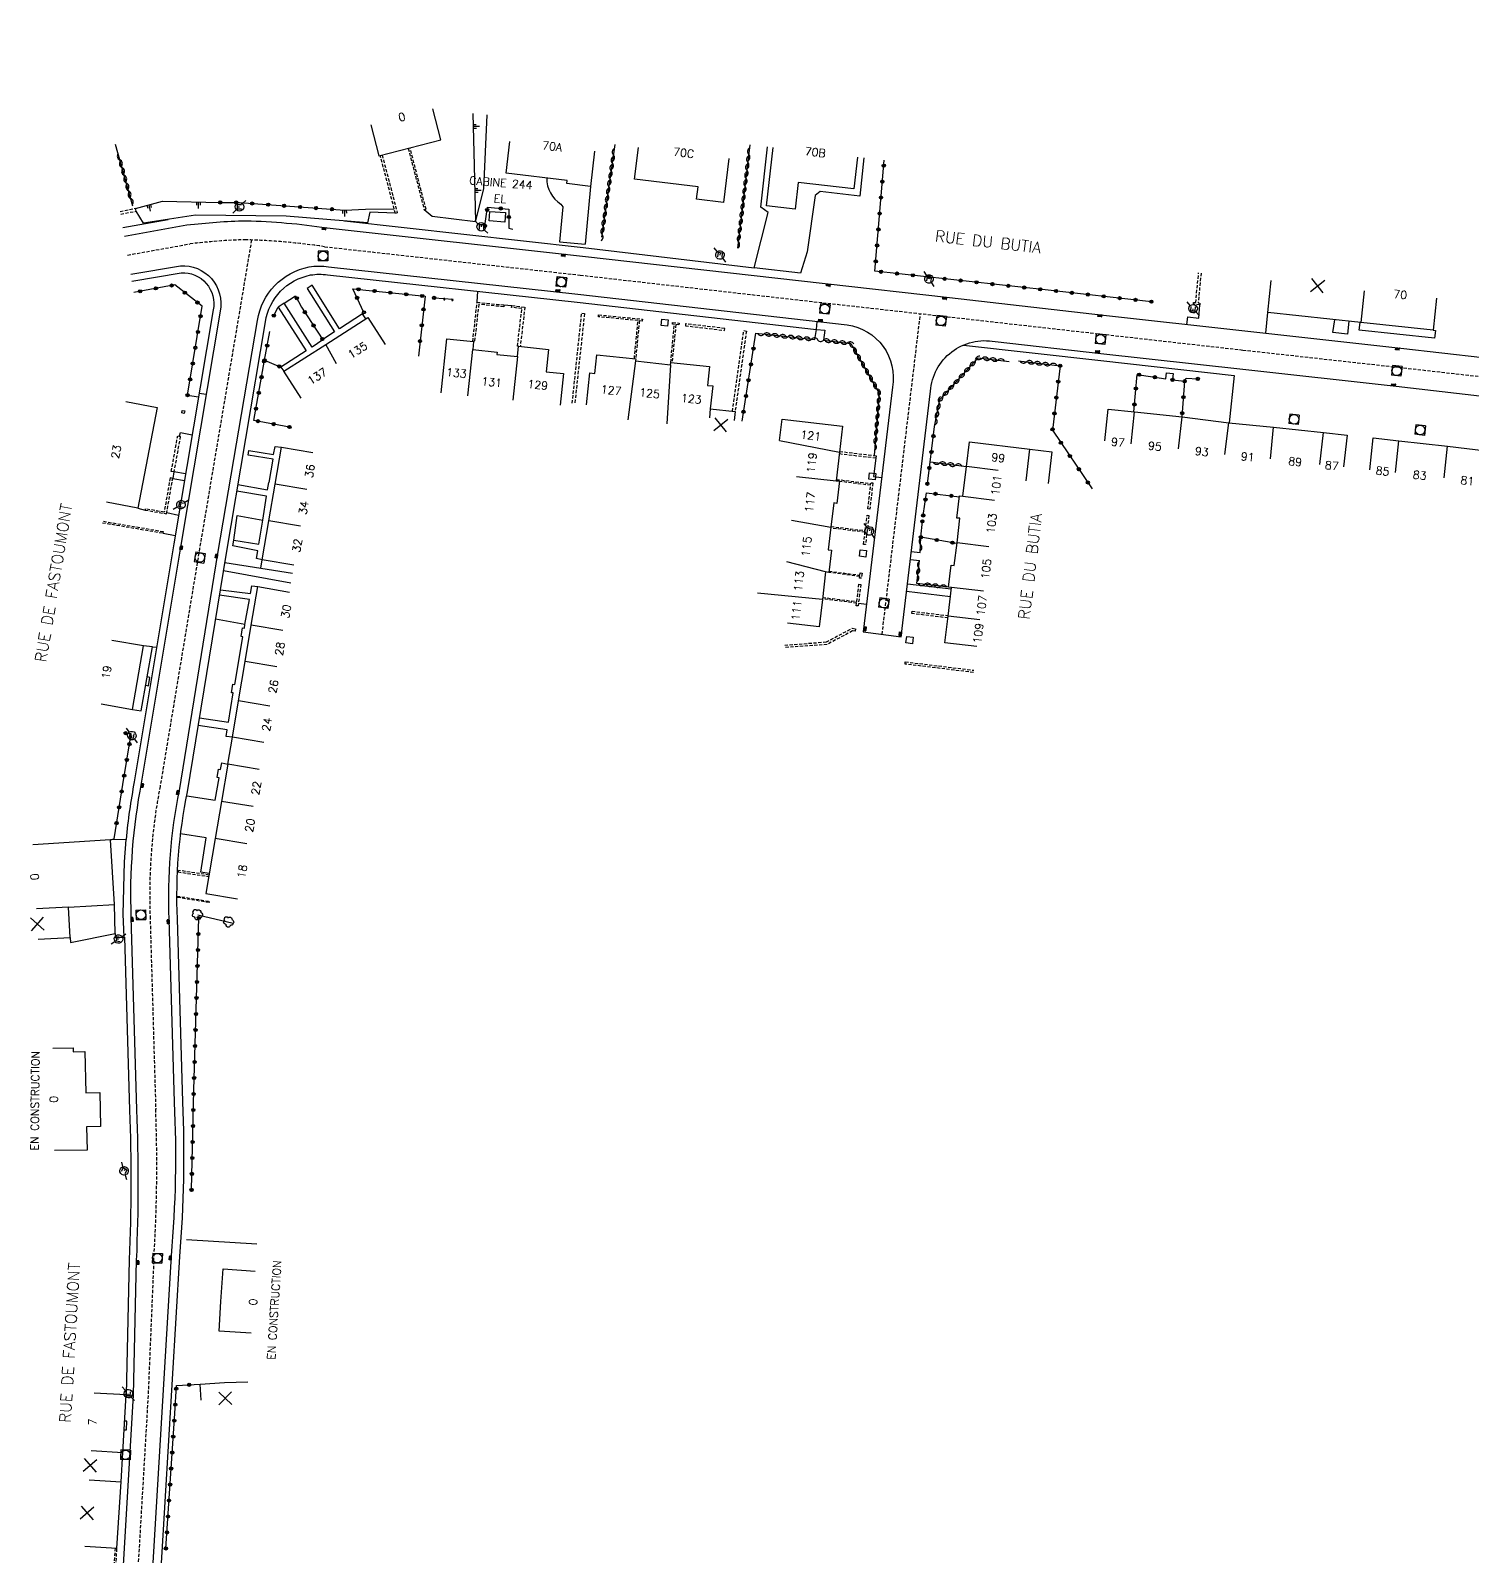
# Model space of a CAD drawing. Extents: x 146000 to 147001, y 128004 to 129000.
# Drawn here: x 146335.7 to 146561, y 128374.8 to 128613.2 of the extents above; entities that cross this region are included whole.
import ezdxf
from ezdxf.enums import TextEntityAlignment as Align

# ---------------------------------------------------------------- set-up
doc = ezdxf.new("R2010")
doc.units = 0
doc.header["$MEASUREMENT"] = 0
doc.linetypes.add('DASHED', pattern=[0.75, 0.5, -0.25])
doc.layers.get('0').update_dxf_attribs({"linetype": 'CONTINUOUS'})
for name, color, linetype in [('W0001', 6, 'DASHED'), ('W0008', 7, 'CONTINUOUS'), ('W0100', 7, 'CONTINUOUS'), ('W0112', 1, 'DASHED'), ('W0211', 2, 'CONTINUOUS'), ('W0300', 7, 'CONTINUOUS'), ('W0302', 3, 'CONTINUOUS'), ('W0310', 3, 'CONTINUOUS'), ('W0322', 7, 'CONTINUOUS'), ('W0330', 7, 'CONTINUOUS'), ('W0334', 7, 'CONTINUOUS'), ('W0400', 7, 'CONTINUOUS'), ('W0420', 7, 'CONTINUOUS'), ('W0471', 7, 'CONTINUOUS'), ('W0984', 7, 'CONTINUOUS'), ('W0989', 7, 'CONTINUOUS'), ('W0991', 7, 'CONTINUOUS'), ('W1102', 7, 'CONTINUOUS')]:
    doc.layers.add(name, color=color, linetype=linetype)
doc.styles.get("Standard").update_dxf_attribs({"font": 'romans.shx', "width": 0.85})

# ---------------------------------------------------------------- blocks, each defined once
blk = doc.blocks.new('t991o')
at = {"color": 0, "linetype": 'Continuous'}
for p, q in [((-1, 1), (1, -1)), ((-1, -1), (1, 1))]:
    blk.add_line(p, q, dxfattribs=at)
blk = doc.blocks.new('T300')
for p, q in [((-0.8, 0.51), (-0.86, 0.34)), ((-0.86, 0.34), (-0.86, 0.17)), ((-0.86, 0.17), (-0.74, 0.06)), ((-0.69, 0.63), (-0.8, 0.51)), ((-0.8, -0.06), (-0.74, 0.06)), ((-0.74, 0.06), (-0.69, 0.11)), ((-0.57, 0.69), (-0.69, 0.63)), ((-0.46, 0.69), (-0.57, 0.69)), ((-0.29, 0.63), (-0.46, 0.69)), ((-0.29, 0.63), (-0.17, 0.74)), ((-0.23, 0.57), (-0.29, 0.63)), ((-0.17, 0.74), (-0.06, 0.8)), ((-0.06, 0.8), (0.06, 0.8)), ((0.06, 0.8), (0.23, 0.74)), ((0.23, 0.74), (0.34, 0.63)), ((0.34, 0.63), (0.4, 0.51)), ((0.46, 0.46), (0.34, 0.46)), ((0.4, 0.51), (0.4, 0.46)), ((0.57, 0.4), (0.46, 0.46)), ((0.57, 0.4), (0.69, 0.29)), ((0.69, 0.29), (0.74, 0.17)), ((0.74, 0.06), (0.69, -0.17)), ((0.74, 0.17), (0.74, 0.06)), ((-0.8, -0.17), (-0.8, -0.06)), ((-0.8, -0.23), (-0.8, -0.17)), ((-0.74, -0.34), (-0.8, -0.23)), ((-0.69, -0.4), (-0.74, -0.34)), ((-0.51, -0.46), (-0.69, -0.4)), ((-0.4, -0.46), (-0.51, -0.46)), ((-0.4, -0.46), (-0.34, -0.46)), ((-0.34, -0.46), (-0.34, -0.4)), ((-0.34, -0.51), (-0.34, -0.46)), ((-0.29, -0.63), (-0.34, -0.51)), ((-0.17, -0.74), (-0.29, -0.63)), ((-0.06, -0.8), (-0.17, -0.74)), ((0.06, -0.8), (-0.06, -0.8)), ((0.17, -0.74), (0.06, -0.8)), ((0.23, -0.69), (0.17, -0.74)), ((0.29, -0.46), (0.23, -0.46)), ((0.29, -0.63), (0.23, -0.69)), ((0.46, -0.4), (0.29, -0.46)), ((0.34, -0.51), (0.29, -0.63)), ((0.34, -0.51), (0.34, -0.46)), ((0.57, -0.34), (0.46, -0.4)), ((0.63, -0.29), (0.57, -0.34)), ((0.69, -0.17), (0.63, -0.29))]:
    blk.add_line(p, q)
blk = doc.blocks.new('t322o')
at = {"color": 0, "linetype": 'Continuous'}
for radius in [0.25, 0.15]:
    blk.add_circle((0, 0), radius, dxfattribs=at)
blk = doc.blocks.new('t310o')
at = {"color": 0, "linetype": 'Continuous'}
for centre, start, end in [((-0.5, 0.38), 216.8699, 323.1304), ((0.5, -0.37), 36.8699, 143.1303)]:
    blk.add_arc(centre, 0.625, start, end, dxfattribs=at)
blk = doc.blocks.new('t211o')
at = {"color": 0, "linetype": 'Continuous'}
for p, q in [((-0.29, 0.5), (-0.29, 0)), ((0, 1), (0, 0)), ((0.29, 0.5), (0.29, 0))]:
    blk.add_line(p, q, dxfattribs=at)
blk = doc.blocks.new('T420')
for p, q in [((0.75, 0.75), (-0.75, 0.75)), ((-0.75, 0.75), (-0.75, -0.75)), ((0.75, 0.75), (0.75, -0.75)), ((0.75, -0.75), (-0.75, -0.75))]:
    blk.add_line(p, q)
blk.add_ellipse((0, 0), major_axis=(-0.53, 0.53), ratio=1, start_param=3.926991, end_param=10.210176)
blk = doc.blocks.new('T400')
for p, q in [((-0.15, 0.3), (0.15, 0.3)), ((-0.15, -0.25), (-0.15, 0.3)), ((-0.15, 0.15), (0.15, 0.15)), ((-0.15, 0), (0.15, 0)), ((0.15, 0.3), (0.15, -0.25)), ((-0.15, -0.15), (0.15, -0.15)), ((-0.15, -0.25), (-0.15, -0.3)), ((-0.15, -0.3), (0.15, -0.3)), ((0.15, -0.3), (0.15, -0.25))]:
    blk.add_line(p, q)
blk = doc.blocks.new('T471')
for p, q in [((-0.333334, 0.333334), (-0.333334, -0.333334)), ((-0.333334, 0.333334), (0.333334, 0.333334)), ((-0.333334, 0), (0, 0)), ((0.500001, 0.500001), (1.000002, 1.000002)), ((-0.500001, -0.500001), (-1.000002, -1.000002)), ((-0.333334, -0.333334), (0.333334, -0.333334))]:
    blk.add_line(p, q)
blk.add_ellipse((0, 0), major_axis=(0.471405, 0.471405), ratio=1, start_param=5.4977871438, end_param=11.780972451)
blk = doc.blocks.new('t112o')
at = {"color": 0, "linetype": 'Continuous'}
for p, q in [((-0.5, 0.5), (0.5, 0.5)), ((-0.5, -0.5), (-0.5, 0.5)), ((0.5, 0.5), (0.5, -0.5)), ((0.5, -0.5), (-0.5, -0.5))]:
    blk.add_line(p, q, dxfattribs=at)

msp = doc.modelspace()

# ---------------------------------------------------------------- linework, layer by layer
at = {"layer": 'W0001'}
for points in [[(146421.59, 128574.98), (146459.51, 128570.67), (146478.93, 128568.49), (146503, 128565.77), (146525.12, 128563.28), (146549.48, 128560.58), (146562.23, 128559.14, 0.074183), (146607.41, 128559.91), (146639.28, 128565.46), (146682.95, 128573.03), (146720.97, 128578.9), (146754.46, 128584.71), (146786.41, 128590.24), (146809.73, 128594.26), (146839.17, 128599.28, -0.004565), (146853.49, 128601.59), (146875.94, 128603.42), (146908.09, 128605.81), (146932.36, 128607.52), (146950.37, 128608.79, -0.015029), (146962.27, 128609.32), (147000, 128610.19)], [(146370.22, 128580.47), (146362.11, 128532.3), (146355.94, 128495.11, 0.057407), (146354.37, 128474.82), (146355.25, 128444.68, -0.025929), (146354.94, 128420.96), (146354.06, 128399.95), (146350.79, 128344.31, -0.248728)], [(146350.86, 128578.11), (146360.58, 128579.86, -0.02481), (146369.35, 128580.5, -0.029506), (146381.64, 128579.42), (146421.59, 128574.98)]]:
    msp.add_lwpolyline(points, format="xyb", dxfattribs=at)
at = {"layer": 'W0001', "flags": 128}
msp.add_lwpolyline([(146468.76, 128518.87), (146474.74, 128568.96)], dxfattribs=at)
at = {"layer": 'W0008'}
for points in [[(146421.92, 128577.94), (146459.84, 128573.65), (146479.26, 128571.47), (146503.33, 128568.75), (146525.45, 128566.26), (146549.81, 128563.57), (146562.6, 128562.12, 0.07421), (146606.91, 128562.86), (146638.76, 128568.42), (146682.44, 128575.99), (146718.71, 128582.24), (146720.59, 128581.12), (146754.43, 128586.98), (146786.11, 128592.45), (146838.86, 128601.51), (146840.18, 128603.05), (146841.17, 128603.28), (146854.66, 128604.84), (146875.71, 128606.41), (146907.87, 128608.81), (146932.15, 128610.52), (146950.15, 128611.78, -0.015004), (146962.21, 128612.32), (147000, 128613.19)], [(146350.36, 128581.06), (146360.14, 128582.81, -0.025244), (146369.36, 128583.48, -0.029558), (146382.02, 128582.38), (146421.92, 128577.94)], [(146351.35, 128575.15), (146359.1, 128576.45, -0.494313), (146365.31, 128569.34), (146359.16, 128532.8), (146353, 128495.64, 0.057259), (146351.38, 128474.72), (146352.26, 128444.58, -0.019902), (146352.22, 128421.12), (146351.71, 128400.04), (146348.85, 128351.34, -0.238777), (146346.85, 128348.42, -0.132636), (146345.58, 128348.27)], [(146387.15, 128344.98), (146357.53, 128347.81, -0.382709), (146353.64, 128352.74), (146354.87, 128373.83), (146357.72, 128421.78, 0.032887), (146358.2, 128445.79), (146357.37, 128474.38, -0.061548), (146358.95, 128494.48), (146364.98, 128531.47), (146371.14, 128567.89, -0.316395), (146379.22, 128576.26, -0.081991), (146382.26, 128576.29), (146421.23, 128572.03)], [(146421.23, 128572.03), (146463.31, 128567.21, -0.424276), (146470.37, 128557.47), (146465.79, 128519.28), (146471.73, 128518.46), (146476.3, 128556.86, -0.447956), (146486.42, 128564.59), (146502.92, 128562.76), (146525.11, 128560.3), (146549.1, 128557.62), (146562.09, 128556.12, 0.071488)]]:
    msp.add_lwpolyline(points, format="xyb", dxfattribs=at)
at = {"layer": 'W0100'}
for points in [[(146388.86, 128598.43), (146390.12, 128593.59), (146399.81, 128596.11), (146398.55, 128600.95)], [(146423.83, 128594.32), (146423.19, 128588.84), (146419.5, 128589.27), (146419.56, 128589.78), (146410, 128590.9), (146410.58, 128595.87)], [(146444.8, 128593.22), (146443.96, 128586.31), (146439.77, 128586.82), (146440.01, 128588.76), (146430.09, 128589.97), (146430.69, 128594.93)], [(146464.91, 128593.43), (146464.35, 128588.46), (146455.62, 128589.45), (146455.15, 128585.3), (146450.68, 128585.8), (146451.71, 128594.92)], [(146555.37, 128571.36), (146554.85, 128566.39), (146543.56, 128567.57), (146529, 128569.14), (146529.54, 128574.12)], [(146377.98, 128555.75), (146375.28, 128559.96), (146381.83, 128564.15), (146388.42, 128568.37), (146391.12, 128564.16)], [(146399.86, 128556.57), (146400.75, 128565.05), (146404.92, 128564.61), (146404.78, 128563.35), (146408.61, 128562.95), (146408.58, 128562.6), (146411.76, 128562.27), (146411.92, 128563.87), (146416.63, 128563.37), (146416.27, 128559.89), (146418.96, 128559.61), (146418.44, 128554.64)], [(146422.54, 128554.73), (146423.06, 128559.71), (146423.86, 128559.62), (146424.17, 128562.55), (146430.25, 128561.91), (146430.22, 128561.6), (146435.68, 128560.99), (146435.73, 128561.33), (146441.8, 128560.69), (146441.49, 128557.76), (146442.28, 128557.68), (146441.91, 128554.08), (146445.79, 128553.67), (146445.64, 128552.29)], [(146350.59, 128555.24), (146355.5, 128554.3), (146352.46, 128538.57), (146347.55, 128539.52)], [(146503.55, 128549.07), (146504.07, 128554.05), (146508.19, 128553.61), (146515.62, 128552.83), (146522.95, 128551.9), (146529.91, 128551.23), (146537.7, 128550.4), (146541.42, 128549.98), (146540.87, 128545.02)], [(146452.72, 128549.16), (146453.12, 128552.49), (146462.59, 128551.36), (146462.11, 128547.34), (146461.59, 128542.86), (146462.11, 128542.82), (146461.69, 128539.3), (146461.19, 128539.39), (146460.75, 128535.61), (146460.35, 128532.07), (146460.84, 128532.03), (146460.42, 128528.55), (146459.93, 128528.61), (146459.42, 128524.33), (146458.92, 128520.05), (146453.95, 128520.63)], [(146483.53, 128516.96), (146478.57, 128517.56), (146479.07, 128521.72), (146479.61, 128526.2), (146479.12, 128526.23), (146479.53, 128529.69), (146480.04, 128529.61), (146480.46, 128533.15), (146480.92, 128537.02), (146480.43, 128537.04), (146480.86, 128540.51), (146481.36, 128540.46), (146481.94, 128545.09), (146482.39, 128548.96), (146491.86, 128547.79), (146495.29, 128547.4), (146494.72, 128542.43)], [(146544.96, 128544.59), (146545.51, 128549.56), (146549.52, 128549.11), (146557.11, 128548.27), (146564.45, 128547.39), (146571.37, 128546.77), (146578.91, 128545.98), (146582.92, 128545.56), (146582.41, 128540.59)], [(146376.84, 128529.68), (146371.91, 128530.51), (146372.95, 128536.62), (146373.91, 128542.3), (146374.89, 128548.11), (146379.82, 128547.28)], [(146372.16, 128501.96), (146367.23, 128502.78), (146368.17, 128508.46), (146369.25, 128514.63), (146370.17, 128520.28), (146371.23, 128526.33), (146376.16, 128525.47)], [(146346.72, 128507.99), (146351.65, 128507.15), (146353.34, 128517.06), (146348.41, 128517.9)], [(146371.44, 128497.78), (146366.51, 128498.61), (146365.53, 128492.78), (146364.55, 128486.96), (146363.11, 128478.38), (146368.03, 128477.53)], [(146336.91, 128471.27), (146341.9, 128471.51), (146341.62, 128476.26), (146348.79, 128476.68), (146348.17, 128486.76), (146336.05, 128486.01)], [(146339.19, 128454.24), (146342.36, 128454.29), (146342.37, 128453.65), (146344.2, 128453.69), (146344.31, 128447.26), (146346.52, 128447.29), (146346.62, 128441.99), (146344.46, 128441.95), (146344.52, 128438.31), (146339.46, 128438.22)], [(146370.15, 128409.72), (146365.16, 128410.04), (146365.45, 128414.64), (146365.78, 128419.73), (146370.77, 128419.41)], [(146362.37, 128399.24), (146362.18, 128401.73), (146365.99, 128402.02), (146369.67, 128402.09)], [(146344.2, 128376.45), (146349.2, 128376.14), (146349.83, 128386.46), (146350.14, 128391.04), (146350.61, 128400.06), (146345.61, 128400.32)]]:
    msp.add_lwpolyline(points, dxfattribs=at)
msp.add_lwpolyline([(146409.81, 128583.26), (146407.38, 128583.46), (146407.47, 128584.94), (146409.9, 128584.74)], close=True, dxfattribs=at)
at = {"layer": 'W0112'}
for points in [[(146394.71, 128594.78), (146397.2, 128585.19), (146397.49, 128585.26), (146395, 128594.86)], [(146390.64, 128593.73), (146393, 128584.69), (146392.71, 128584.61), (146390.35, 128593.65)], [(146349.7, 128584.91), (146352.13, 128585.42)], [(146349.79, 128584.48), (146352.22, 128584.99), (146352.1, 128585.41)], [(146518.59, 128575.3), (146518.14, 128570.65), (146518.42, 128570.62), (146518.39, 128570.32), (146517.39, 128570.42), (146517.42, 128570.72), (146517.76, 128570.68), (146518.21, 128575.34)], [(146404.79, 128564.62), (146405.47, 128570.73), (146409.67, 128570.32), (146409.64, 128570.03), (146405.72, 128570.42), (146405.07, 128564.59), (146404.92, 128564.61)], [(146411.92, 128563.87), (146411.78, 128563.89), (146412.46, 128569.76), (146410.86, 128569.94), (146410.9, 128570.22), (146412.93, 128569.99), (146412.22, 128563.83)], [(146420.34, 128554.97), (146421.82, 128569.02), (146422.23, 128568.97), (146420.75, 128554.92)], [(146430.04, 128561.94), (146430.62, 128567.87), (146424.42, 128568.48), (146424.45, 128568.77), (146431.31, 128568.1), (146431.28, 128567.8), (146430.82, 128567.85), (146430.25, 128561.91)], [(146435.73, 128561.33), (146436.29, 128567.27), (146435.99, 128567.3), (146436.02, 128567.6), (146437.03, 128567.5), (146437, 128567.2), (146436.52, 128567.25), (146435.93, 128561.31)], [(146445.38, 128553.71), (146447.15, 128566.31), (146447.55, 128566.25), (146445.79, 128553.67)], [(146462.12, 128547.44), (146467.82, 128546.76), (146467.78, 128546.38), (146462.08, 128547.04)], [(146461.62, 128543.07), (146467, 128542.42), (146467.02, 128542.54), (146467.31, 128542.51), (146466.82, 128538.42), (146466.52, 128538.46), (146466.97, 128542.15), (146462.1, 128542.75)], [(146460.76, 128535.72), (146466.11, 128535.07), (146466.4, 128537.46), (146466.7, 128537.42), (146466.15, 128532.89), (146465.85, 128532.92), (146466.08, 128534.82), (146460.73, 128535.47)], [(146346.93, 128536.31), (146356.43, 128534.69), (146356.46, 128534.87), (146346.97, 128536.49)], [(146460.45, 128528.75), (146465.28, 128528.11), (146465.33, 128528.45), (146465.62, 128528.41), (146465.52, 128527.62), (146465.22, 128527.66), (146465.25, 128527.9), (146460.42, 128528.55)], [(146459.46, 128524.64), (146464.8, 128523.99), (146465.13, 128526.71), (146465.42, 128526.67), (146465.01, 128523.3), (146464.72, 128523.34), (146464.77, 128523.75), (146459.43, 128524.4)], [(146479.04, 128521.43), (146473.38, 128522.12), (146473.43, 128522.48), (146479.08, 128521.79)], [(146453.54, 128517.18), (146460.04, 128517.68), (146464.06, 128519.81), (146464.58, 128519.73), (146464.52, 128519.34), (146464.13, 128519.4), (146460.15, 128517.29), (146453.5, 128516.79)], [(146483.03, 128512.91), (146472.34, 128514.22), (146472.38, 128514.57), (146483.08, 128513.26)], [(146363.59, 128481.27), (146358.79, 128481.99), (146358.76, 128481.75), (146363.55, 128481.04)], [(146358.57, 128477.99), (146363.63, 128477.16), (146363.6, 128476.96), (146358.57, 128477.78)], [(146348.9, 128376.16), (146348.39, 128368.09), (146348.69, 128368.07), (146349.2, 128376.14)]]:
    msp.add_lwpolyline(points, dxfattribs=at)
for points in [[(146400.45, 128571.31), (146400.27, 128571.32), (146400.25, 128571.14), (146400.43, 128571.12)], [(146401.71, 128571.18), (146401.53, 128571.2), (146401.51, 128571.02), (146401.69, 128571)], [(146444.17, 128566.65), (146438.04, 128567.37), (146438.01, 128567.07), (146444.14, 128566.35)], [(146359.81, 128553.76), (146359.72, 128553.36), (146359.32, 128553.45), (146359.41, 128553.85)], [(146357.69, 128544.32), (146358.69, 128549.86), (146359.09, 128549.78), (146358.09, 128544.25)], [(146356.94, 128537.7), (146357.91, 128543.22), (146357.51, 128543.3), (146356.57, 128537.95), (146353.61, 128538.47), (146353.58, 128538.28)]]:
    msp.add_lwpolyline(points, close=True, dxfattribs=at)
at = {"layer": 'W0211'}
for points in [[(146404.79, 128600.25), (146405.02, 128592.1), (146405.21, 128583.3)], [(146405.21, 128583.3), (146406.5, 128588.46), (146407.04, 128600)], [(146352.1, 128585.41), (146356.32, 128586.51), (146365.33, 128586.33)], [(146392.69, 128584.66), (146388.72, 128584.83), (146388.37, 128583.14), (146375.66, 128584.19), (146361.48, 128584.33), (146353.34, 128583.07), (146352.22, 128584.99)], [(146384.78, 128585.12), (146388.04, 128585.26), (146392.52, 128585.35)], [(146405.21, 128583.3), (146398.43, 128584.16), (146397.2, 128585.19)]]:
    msp.add_lwpolyline(points, dxfattribs=at)
at = {"layer": 'W0302'}
msp.add_lwpolyline([(146361.82, 128475.05), (146367.38, 128473.75)], dxfattribs=at)
at = {"layer": 'W0310'}
for points in [[(146351.68, 128585.76), (146348.97, 128595.39)], [(146426.99, 128595.38), (146424.9, 128580.89)], [(146448.08, 128595.33), (146446.18, 128579.17)], [(146449.04, 128565.89), (146458.22, 128564.92)], [(146459.6, 128564.81), (146463.86, 128564.3), (146468.32, 128556.55), (146467.51, 128546.8)], [(146476.96, 128551.31), (146477.8, 128555.53), (146483.75, 128562.05), (146488.61, 128561.51)], [(146490.07, 128561.58), (146496.58, 128560.82)], [(146476.26, 128545.8), (146481.93, 128545.07)], [(146474.68, 128531.66), (146474.81, 128534.04)], [(146479.12, 128526.23), (146474.16, 128526.83), (146474.61, 128530.4)]]:
    msp.add_lwpolyline(points, dxfattribs=at)
at = {"layer": 'W0322'}
for points in [[(146510.83, 128570.83), (146494.22, 128572.68), (146467.63, 128575.6), (146469.08, 128592.96)], [(146365.33, 128586.33), (146368.34, 128586.31), (146384.78, 128585.12)], [(146406.7, 128582.68), (146407.1, 128585.58), (146410.42, 128585.3), (146410.41, 128582.3), (146411.06, 128582.15)], [(146360.23, 128556.23), (146362.51, 128570.11), (146358.24, 128573.46), (146351.83, 128572.26)], [(146387.79, 128569.16), (146386.03, 128572.85), (146397.33, 128571.67), (146396.29, 128562.33)], [(146375.3, 128570.62), (146377.09, 128571.73), (146378.04, 128569.97), (146381.39, 128564.85)], [(146398.75, 128571.42), (146400.27, 128571.32)], [(146373.71, 128568.65), (146374.4, 128569.97)], [(146376.15, 128551.25), (146370.61, 128552.29), (146372.24, 128561.67), (146373.09, 128566.18)], [(146446.87, 128552.16), (146449.04, 128565.89)], [(146372.24, 128561.67), (146374.82, 128560.62)], [(146496.58, 128560.82), (146495.37, 128550.75), (146501.56, 128541.61)], [(146508.07, 128553.63), (146508.62, 128559.47), (146513.11, 128558.76)], [(146514.13, 128558.61), (146516.03, 128558.4), (146516.26, 128558.89), (146518.08, 128558.77)], [(146516.03, 128558.4), (146515.6, 128552.83)], [(146475.83, 128542.39), (146476.96, 128551.31)], [(146475.18, 128537.44), (146475.68, 128540.98), (146480.84, 128540.34)], [(146480.45, 128533.05), (146474.81, 128534.04), (146475.05, 128536.52)], [(146348.17, 128486.76), (146348.75, 128486.91), (146350.1, 128495.43), (146351.42, 128503.33), (146350.21, 128503.48)], [(146360.86, 128432.08), (146361.2, 128447.64), (146362, 128474.57)], [(146356.84, 128376.08), (146358.23, 128397.17), (146358.49, 128401.54), (146362.18, 128401.73)]]:
    msp.add_lwpolyline(points, dxfattribs=at)
at = {"layer": 'W0330'}
msp.add_line((146371.03, 128423.6), (146360.07, 128424.29), dxfattribs=at)
at = {"layer": 'W0334'}
for p, q in [((146358.1, 128544.28), (146359.92, 128543.97)), ((146348.93, 128472.13), (146348.79, 128476.68))]:
    msp.add_line(p, q, dxfattribs=at)
for points in [[(146465.91, 128593.32), (146465.26, 128587.3), (146459.07, 128588.06), (146458.29, 128587.44), (146457.03, 128578.61), (146455.99, 128575.27), (146448.75, 128576.1), (146450.93, 128584.78), (146449.78, 128585.61), (146450.85, 128595.02)], [(146423.19, 128588.84), (146422.36, 128579.79)], [(146388.06, 128568.14), (146387.57, 128568.92), (146383.96, 128566.59), (146379.7, 128573.42), (146378.91, 128572.88), (146383.17, 128566.11), (146381.35, 128564.91)], [(146381.39, 128564.85), (146379.68, 128563.74), (146375.3, 128570.62), (146374.4, 128569.97), (146378.75, 128563.14), (146374.82, 128560.62), (146375.28, 128559.96)], [(146400.45, 128571.31), (146401.53, 128571.2)], [(146405.47, 128570.73), (146405.61, 128572.45)], [(146409.67, 128570.32), (146410.9, 128570.22)], [(146516.38, 128567.28), (146516.52, 128568.47), (146518.27, 128568.26), (146518.39, 128570.32)], [(146528.7, 128565.9), (146529, 128569.14)], [(146541.67, 128567.77), (146541.47, 128565.76), (146539.17, 128566.02), (146539.5, 128568.01)], [(146458.22, 128564.92), (146458.48, 128566.51), (146459.81, 128566.37), (146459.6, 128564.81)], [(146554.85, 128566.39), (146555.21, 128566.33), (146555.08, 128565.13), (146543.3, 128566.38), (146543.43, 128567.58)], [(146481.46, 128564.06), (146502.93, 128561.66), (146523.74, 128559.32), (146522.97, 128551.9)], [(146513.11, 128558.76), (146513.2, 128559.71), (146514.22, 128559.62), (146514.13, 128558.61)], [(146360.23, 128556.23), (146361.94, 128555.95)], [(146363.12, 128556.31), (146362.03, 128556.48)], [(146358.99, 128549.8), (146359.13, 128550.37), (146360.94, 128550.03)], [(146368.11, 128542.28), (146372.73, 128541.44), (146372.94, 128542.6), (146372.99, 128542.59), (146373.6, 128546.24), (146369.7, 128546.86), (146369.8, 128547.61), (146373.68, 128546.97), (146373.94, 128548.22), (146374.89, 128548.11)], [(146358.09, 128544.25), (146357.91, 128543.22), (146359.74, 128542.92)], [(146366.05, 128530.08), (146371.66, 128529.22), (146371.91, 128530.51), (146370.98, 128530.7), (146371.22, 128531.89), (146367.28, 128532.67), (146367.46, 128533.59), (146371.39, 128532.93), (146372, 128536.68), (146372.57, 128540.47), (146367.93, 128541.21)], [(146352.46, 128538.57), (146353.58, 128538.28)], [(146356.97, 128537.9), (146358.82, 128537.46)], [(146367.46, 128533.59), (146367.96, 128537.43), (146372, 128536.68)], [(146356.44, 128534.69), (146358.29, 128534.32)], [(146473.17, 128530.54), (146474.61, 128530.4)], [(146473.32, 128531.82), (146474.68, 128531.66)], [(146376.39, 128526.87), (146365.84, 128528.8)], [(146371.66, 128529.22), (146376.64, 128528.42)], [(146365.36, 128525.84), (146370.06, 128525.23), (146370.26, 128526.46), (146371.23, 128526.33)], [(146479.43, 128524.75), (146472.57, 128525.56)], [(146479.57, 128525.9), (146472.71, 128526.69)], [(146362.1, 128505.85), (146366.63, 128505.17), (146367.38, 128509.72), (146367.09, 128509.75), (146367.31, 128511.06), (146367.6, 128511.02), (146368.85, 128518.46), (146368.58, 128518.51), (146368.79, 128519.88), (146369.1, 128519.82), (146369.2, 128520.39), (146369.89, 128524.29), (146365.22, 128525)], [(146465.06, 128523.72), (146466.31, 128523.6)], [(146369.2, 128520.39), (146364.61, 128521.24)], [(146351.65, 128507.15), (146352.98, 128506.93), (146354.76, 128516.89), (146353.34, 128517.06)], [(146354.76, 128516.89), (146355.39, 128516.85)], [(146353.69, 128510.92), (146354.13, 128510.84), (146354.36, 128512.14), (146353.92, 128512.22)], [(146360.09, 128493.63), (146364.53, 128492.96), (146365.15, 128496.43), (146364.86, 128496.48), (146365.08, 128497.8), (146365.37, 128497.75), (146365.57, 128498.79), (146366.51, 128498.61), (146367.23, 128502.78), (146366.27, 128502.9), (146366.41, 128503.96), (146361.91, 128504.65)], [(146363.63, 128481.5), (146362.29, 128481.73), (146363.16, 128487.09), (146359.15, 128487.72)], [(146348.93, 128472.13), (146348.97, 128471.44), (146350.32, 128471.55), (146350.18, 128475.14), (146350.36, 128483.33), (146350.65, 128486.84), (146348.17, 128486.76)], [(146341.9, 128471.51), (146341.94, 128470.73), (146348.93, 128472.13)], [(146350.61, 128400.06), (146351.71, 128400.04)], [(146350.32, 128394.6), (146350.68, 128394.58), (146350.75, 128395.95), (146350.39, 128395.97)]]:
    msp.add_lwpolyline(points, dxfattribs=at)
msp.add_lwpolyline([(146416.37, 128590.16, 0.268158), (146418.57, 128586.05), (146418.89, 128585.66), (146418.36, 128580.17)], format="xyb", dxfattribs=at)
at = {"layer": 'W0334', "flags": 128}
for points in [[(146350.12, 128582.4), (146357.19, 128583.66, -0.025434)], [(146351.53, 128574.06), (146359.22, 128575.35, -0.49206), (146364.23, 128569.54), (146358.07, 128532.98), (146351.91, 128495.84, 0.024442), (146350.62, 128486.84)], [(146356.15, 128373.77), (146359, 128421.68, 0.032849), (146359.48, 128445.84), (146358.65, 128474.43, -0.061657), (146360.21, 128494.25), (146366.24, 128531.26), (146372.4, 128567.68, -0.316315), (146379.45, 128575, -0.082516), (146382.09, 128575.02), (146421.09, 128570.75)], [(146350.32, 128471.55), (146350.37, 128471.55), (146351.16, 128444.55, -0.019914), (146351.11, 128421.16), (146350.61, 128400.09), (146350.61, 128400.06, -0.228417)]]:
    msp.add_lwpolyline(points, format="xyb", dxfattribs=at)
for points in [[(146384.77, 128583.44), (146422.07, 128579.3)], [(146418.36, 128580.17), (146422.36, 128579.79)], [(146422.07, 128579.3), (146448.75, 128576.1)], [(146421.09, 128570.75), (146458.48, 128566.51), (146458.62, 128567.75)], [(146467.78, 128546.38), (146467.39, 128543.53), (146468.68, 128543.38)]]:
    msp.add_lwpolyline(points, dxfattribs=at)
at = {"layer": 'W1102'}
for p, q in [((146544.08, 128572.54), (146543.56, 128567.57)), ((146383.52, 128561.14), (146381.83, 128564.15)), ((146404.03, 128556.13), (146404.78, 128563.35)), ((146411.76, 128562.27), (146411.05, 128555.45)), ((146507.67, 128548.64), (146508.19, 128553.61)), ((146515.09, 128547.85), (146515.62, 128552.83)), ((146522.32, 128546.94), (146522.95, 128551.9)), ((146452.72, 128549.16), (146462.11, 128547.34)), ((146529.43, 128546.26), (146529.91, 128551.23)), ((146537.17, 128545.42), (146537.7, 128550.4)), ((146548.97, 128544.14), (146549.52, 128549.11)), ((146491.25, 128542.83), (146491.86, 128547.79)), ((146556.56, 128543.3), (146557.11, 128548.27)), ((146486.89, 128544.47), (146481.94, 128545.09)), ((146378.84, 128541.47), (146373.91, 128542.3)), ((146455.39, 128543.54), (146461.59, 128542.86)), ((146377.88, 128535.78), (146372.95, 128536.62)), ((146454.59, 128536.69), (146460.75, 128535.61)), ((146485.42, 128532.55), (146480.46, 128533.15)), ((146484.59, 128525.61), (146479.61, 128526.2)), ((146484.04, 128521.11), (146479.07, 128521.72)), ((146375.1, 128519.48), (146370.17, 128520.28)), ((146374.17, 128513.77), (146369.25, 128514.63)), ((146373.1, 128507.64), (146368.17, 128508.46)), ((146370.46, 128491.95), (146365.53, 128492.78)), ((146369.48, 128486.14), (146364.55, 128486.96)), ((146341.62, 128476.26), (146336.63, 128475.97)), ((146345.15, 128391.37), (146350.14, 128391.04)), ((146344.84, 128386.77), (146349.83, 128386.46))]:
    msp.add_line(p, q, dxfattribs=at)
at = {"layer": 'W1102', "flags": 128}
for points in [[(146430.22, 128561.6), (146429.01, 128552.35)], [(146435.68, 128560.99), (146435.1, 128551.76)], [(146441.91, 128554.08), (146441.76, 128552.7)], [(146481.36, 128540.46), (146486.32, 128539.84)], [(146459.93, 128528.61), (146453.85, 128530.2)], [(146459.42, 128524.33), (146449.26, 128525.3)]]:
    msp.add_lwpolyline(points, dxfattribs=at)

# ---------------------------------------------------------------- block references
at = {"layer": 'W0112'}
for p, rotation in [((146434.78, 128567.55), 354.399947756956), ((146467.24, 128543.55), 263.358176227977), ((146465.78, 128531.5), 263.253216287194), ((146473.04, 128517.96), 83.51327205185821)]:
    msp.add_blockref('t112o', p, dxfattribs=dict(at, rotation=rotation))
at = {"layer": 'W0211'}
for p, rotation in [((146404.85, 128598.17), 271.614694703403), ((146405.11, 128588.18), 271.261169522267), ((146354.21, 128585.96), 194.6450610048799), ((146361.96, 128586.4), 178.848541795581), ((146384.78, 128585.12), 182.430908337137)]:
    msp.add_blockref('t211o', p, dxfattribs=dict(at, rotation=rotation))
at = {"layer": 'W0300', "rotation": 346.897599108513}
for p in [(146361.82, 128475.05), (146366.69, 128473.91)]:
    msp.add_blockref('T300', p, dxfattribs=at)
at = {"layer": 'W0310'}
for p, rotation in [((146426.76, 128593.75), 261.780922879318), ((146447.91, 128593.84), 263.2632212848901), ((146349.65, 128592.98), 105.685041042006), ((146349.99, 128591.78), 105.685041042006), ((146426.4, 128591.27), 261.780922879318), ((146426.58, 128592.51), 261.780922879318), ((146447.61, 128591.36), 263.2632212848901), ((146447.76, 128592.6), 263.2632212848901), ((146350.33, 128590.57), 105.685041042006), ((146350.66, 128589.37), 105.685041042006), ((146426.04, 128588.8), 261.780922879318), ((146426.22, 128590.03), 261.780922879318), ((146447.32, 128588.88), 263.2632212848901), ((146447.47, 128590.12), 263.2632212848901), ((146351, 128588.17), 105.685041042006), ((146351.34, 128586.96), 105.685041042006), ((146425.68, 128586.32), 261.780922879318), ((146425.86, 128587.56), 261.780922879318), ((146447.03, 128586.39), 263.2632212848901), ((146447.17, 128587.63), 263.2632212848901), ((146425.33, 128583.85), 261.780922879318), ((146425.5, 128585.09), 261.780922879318), ((146446.73, 128583.91), 263.2632212848901), ((146446.88, 128585.15), 263.2632212848901), ((146424.97, 128581.37), 261.780922879318), ((146425.15, 128582.61), 261.780922879318), ((146446.44, 128581.43), 263.2632212848901), ((146446.59, 128582.67), 263.2632212848901), ((146446.3, 128580.19), 263.2632212848901), ((146450.28, 128565.76), 353.981088863153), ((146451.52, 128565.63), 353.981088863153), ((146452.77, 128565.49), 353.981088863153), ((146454.01, 128565.36), 353.981088863153), ((146455.25, 128565.23), 353.981088863153), ((146456.5, 128565.1), 353.981088863153), ((146457.74, 128564.97), 353.981088863153), ((146459.6, 128564.81), 353.241998330636), ((146460.84, 128564.66), 353.241998330636), ((146462.08, 128564.52), 353.241998330636), ((146463.32, 128564.37), 353.241998330636), ((146464.21, 128563.69), 299.898527041584), ((146464.83, 128562.61), 299.898527041584), ((146465.46, 128561.53), 299.898527041584), ((146466.08, 128560.44), 299.898527041584), ((146482.48, 128560.66), 47.5809578533364), ((146483.33, 128561.58), 47.5809578533364), ((146484.37, 128561.98), 353.739210987298), ((146485.61, 128561.84), 353.739210987298), ((146486.85, 128561.71), 353.739210987298), ((146491.31, 128561.43), 353.334073753691), ((146492.55, 128561.29), 353.334073753691), ((146493.8, 128561.14), 353.334073753691), ((146495.04, 128561), 353.334073753691), ((146466.7, 128559.36), 299.898527041584), ((146467.33, 128558.28), 299.898527041584), ((146479.95, 128557.89), 47.5809578533364), ((146480.8, 128558.81), 47.5809578533364), ((146481.64, 128559.74), 47.5809578533364), ((146467.95, 128557.19), 299.898527041584), ((146468.28, 128556.04), 265.252388305078), ((146478.27, 128556.05), 47.5809578533364), ((146479.11, 128556.97), 47.5809578533364), ((146468.07, 128553.55), 265.252388305078), ((146468.17, 128554.8), 265.252388305078), ((146477.45, 128553.76), 78.7636259449219), ((146477.69, 128554.99), 78.7636259449219), ((146467.86, 128551.06), 265.252388305078), ((146467.97, 128552.3), 265.252388305078), ((146477.2, 128552.54), 78.7636259449219), ((146467.66, 128548.57), 265.252388305078), ((146467.76, 128549.81), 265.252388305078), ((146477.74, 128545.61), 352.7068109566439), ((146478.98, 128545.45), 352.7068109566439), ((146480.22, 128545.29), 352.7068109566439), ((146474.75, 128532.91), 86.713323670379), ((146474.47, 128529.31), 82.70092475984632), ((146474.32, 128528.08), 82.70092475984632), ((146475.39, 128526.68), 173.115096240212), ((146476.63, 128526.53), 173.115096240212), ((146477.88, 128526.38), 173.115096240212)]:
    msp.add_blockref('t310o', p, dxfattribs=dict(at, rotation=rotation))
at = {"layer": 'W0322'}
for p, rotation in [((146469.01, 128592.08), 85.2274338197526), ((146468.8, 128589.59), 85.2274338197526), ((146468.59, 128587.1), 85.2274338197526), ((146365.33, 128586.33), 359.655970957354), ((146367.83, 128586.32), 359.655970957354), ((146370.32, 128586.17), 355.853446413594), ((146372.81, 128585.99), 355.853446413594), ((146375.31, 128585.81), 355.853446413594), ((146377.8, 128585.63), 355.853446413594), ((146380.3, 128585.45), 355.853446413594), ((146382.79, 128585.27), 355.853446413594), ((146407.04, 128585.16), 82.10501359361741), ((146409.17, 128585.4), 355.116525704713), ((146468.38, 128584.61), 85.2274338197526), ((146406.7, 128582.68), 82.10501359361741), ((146410.42, 128584.05), 269.825849230319), ((146468.18, 128582.12), 85.2274338197526), ((146467.97, 128579.62), 85.2274338197526), ((146467.76, 128577.13), 85.2274338197526), ((146468.59, 128575.5), 173.717861497646), ((146471.08, 128575.22), 173.717861497646), ((146473.56, 128574.95), 173.717861497646), ((146352.82, 128572.45), 190.548929852477), ((146355.28, 128572.91), 190.548929852477), ((146357.74, 128573.36), 190.548929852477), ((146386.94, 128572.76), 354.0254140728), ((146389.43, 128572.5), 354.0254140728), ((146476.05, 128574.68), 173.717861497646), ((146478.53, 128574.4), 173.717861497646), ((146481.02, 128574.13), 173.717861497646), ((146483.5, 128573.86), 173.717861497646), ((146485.99, 128573.58), 173.717861497646), ((146488.47, 128573.31), 173.717861497646), ((146490.96, 128573.04), 173.717861497646), ((146493.44, 128572.76), 173.717861497646), ((146495.93, 128572.49), 173.669874871258), ((146359.81, 128572.23), 141.862291252998), ((146361.77, 128570.69), 141.862291252998), ((146377.3, 128571.36), 298.341711124117), ((146386.72, 128571.42), 115.439672605936), ((146391.91, 128572.24), 354.0254140728), ((146394.4, 128571.98), 354.0254140728), ((146396.89, 128571.72), 354.0254140728), ((146398.75, 128571.42), 356.078574005251), ((146498.41, 128572.21), 173.669874871258), ((146500.9, 128571.94), 173.669874871258), ((146503.38, 128571.66), 173.669874871258), ((146505.87, 128571.38), 173.669874871258), ((146508.35, 128571.11), 173.669874871258), ((146510.83, 128570.83), 173.669874871258), ((146362.26, 128568.57), 80.6469403352508), ((146373.71, 128568.65), 62.6078792304285), ((146378.55, 128569.2), 303.167699072128), ((146387.79, 128569.16), 115.439672605936), ((146397.1, 128569.63), 263.645265836515), ((146361.85, 128566.1), 80.6469403352508), ((146379.92, 128567.11), 303.167699072128), ((146396.82, 128567.14), 263.645265836515), ((146361.45, 128563.63), 80.6469403352508), ((146372.68, 128563.97), 79.31182591221129), ((146381.29, 128565.01), 303.167699072128), ((146396.55, 128564.66), 263.645265836515), ((146448.66, 128563.5), 81.0321480193577), ((146361.04, 128561.17), 80.6469403352508), ((146372.24, 128561.67), 337.806353376972), ((146372.21, 128561.51), 80.13331657546449), ((146374.56, 128560.72), 337.806353376972), ((146448.27, 128561.03), 81.0321480193577), ((146496.58, 128560.82), 263.164162625052), ((146360.63, 128558.7), 80.6469403352508), ((146371.79, 128559.05), 80.13331657546449), ((146447.88, 128558.56), 81.0321480193577), ((146496.28, 128558.34), 263.164162625052), ((146508.91, 128559.42), 351.024552616462), ((146511.38, 128559.03), 351.024552616462), ((146514.13, 128558.61), 353.6241309474701), ((146516.03, 128558.4), 265.566103317818), ((146518.08, 128558.77), 356.4152514583931), ((146360.23, 128556.23), 80.6469403352508), ((146371.36, 128556.59), 80.13331657546449), ((146447.49, 128556.09), 81.0321480193577), ((146495.98, 128555.85), 263.164162625052), ((146508.41, 128557.27), 84.63331177741551), ((146515.84, 128555.91), 265.566103317818), ((146370.93, 128554.12), 80.13331657546449), ((146447.1, 128553.63), 81.0321480193577), ((146508.18, 128554.78), 84.63331177741551), ((146515.65, 128553.42), 265.566103317818), ((146371.24, 128552.17), 169.375475441888), ((146373.69, 128551.71), 169.375475441888), ((146376.15, 128551.25), 169.375475441888), ((146495.68, 128553.37), 263.164162625052), ((146476.77, 128549.83), 82.7583112768347), ((146495.39, 128550.89), 263.164162625052), ((146496.69, 128548.8), 304.112344959125), ((146476.46, 128547.35), 82.7583112768347), ((146498.1, 128546.73), 304.112344959125), ((146476.14, 128544.87), 82.7583112768347), ((146499.5, 128544.66), 304.112344959125), ((146475.83, 128542.39), 82.7583112768347), ((146500.9, 128542.59), 304.112344959125), ((146475.53, 128539.92), 81.9433397842603), ((146477.09, 128540.81), 352.9553032981601), ((146479.57, 128540.5), 352.9553032981601), ((146475.18, 128537.44), 81.9433397842603), ((146474.82, 128534.04), 170.0720824114777), ((146477.28, 128533.61), 170.0720824114777), ((146479.74, 128533.18), 170.0720824114777), ((146350.56, 128503.43), 173.011659768192), ((146351.15, 128501.72), 80.48121416370171), ((146350.74, 128499.25), 80.48121416370171), ((146350.33, 128496.79), 80.48121416370171), ((146349.93, 128494.32), 81.0135212841499), ((146349.53, 128491.85), 81.0135212841499), ((146349.14, 128489.38), 81.0135212841499), ((146362, 128474.56), 88.29632819279219), ((146361.92, 128472.06), 88.29632819279219), ((146361.85, 128469.56), 88.29632819279219), ((146361.77, 128467.06), 88.29632819279219), ((146361.7, 128464.56), 88.29632819279219), ((146361.63, 128462.07), 88.29632819279219), ((146361.55, 128459.57), 88.29632819279219), ((146361.48, 128457.07), 88.29632819279219), ((146361.4, 128454.57), 88.29632819279219), ((146361.33, 128452.07), 88.29632819279219), ((146361.25, 128449.57), 88.29632819279219), ((146361.18, 128447.07), 88.76033903123579), ((146361.13, 128444.57), 88.76033903123579), ((146361.08, 128442.07), 88.76033903123579), ((146361.02, 128439.57), 88.76033903123579), ((146360.97, 128437.07), 88.76033903123579), ((146360.91, 128434.58), 88.76033903123579), ((146360.86, 128432.08), 88.76033903123579), ((146358.46, 128401.03), 86.562233249783), ((146360.48, 128401.64), 3.025748524291961), ((146358.31, 128398.53), 86.562233249783), ((146358.16, 128396.04), 86.22611440245993), ((146357.99, 128393.54), 86.22611440245993), ((146357.83, 128391.05), 86.22611440245993), ((146357.66, 128388.55), 86.22611440245993), ((146357.5, 128386.06), 86.22611440245993), ((146357.33, 128383.57), 86.22611440245993), ((146357.17, 128381.07), 86.22611440245993), ((146357.01, 128378.58), 86.22611440245993), ((146356.84, 128376.08), 86.22611440245993)]:
    msp.add_blockref('t322o', p, dxfattribs=dict(at, rotation=rotation))
msp.add_blockref('t322o', (146475.05, 128536.52), dxfattribs=at)
at = {"layer": 'W0400'}
for p, rotation in [((146381.57, 128582.24), 83.53924872215404), ((146418.97, 128578.08), 83.66139442238504), ((146418.11, 128572.57), 83.74982143398601), ((146460.37, 128573.4), 83.49072609981495), ((146478.54, 128571.34), 83.60117135772103), ((146459.15, 128567.91), 83.49072609981495), ((146502.8, 128568.63), 83.67425819719999), ((146502.44, 128563.02), 83.67425819719999), ((146549.29, 128563.44), 83.62620756895696), ((146548.69, 128557.84), 83.62620756895696), ((146359.24, 128532.37), 170.5880752567746), ((146364.73, 128531.08), 170.745836135228), ((146466.08, 128519.75), 353.1539312678441), ((146471.59, 128518.92), 353.1539312678441), ((146353.15, 128495.24), 171.672148891871), ((146358.71, 128494.14), 170.3461187926259), ((146351.56, 128474.33), 181.6748346579969), ((146357.22, 128473.96), 181.6717644796626), ((146352.45, 128420.73), 178.7782820813707), ((146357.52, 128421.44), 176.5967655238539)]:
    msp.add_blockref('T400', p, dxfattribs=dict(at, rotation=rotation))
at = {"layer": 'W0420'}
for p, rotation in [((146381.4, 128577.96), 0.5940007218913821), ((146418.61, 128573.91), 353.661394422385), ((146418.64, 128573.9), 353.749821433986), ((146459.79, 128569.69), 353.490726099815), ((146477.97, 128567.83), 353.601171357721), ((146502.88, 128564.97), 353.5652997297761), ((146549.17, 128560.02), 353.688229455966), ((146533.12, 128552.45), 353.876060361282), ((146552.82, 128550.78), 353.688229455966), ((146362.14, 128530.87), 80.5880752567746), ((146469.02, 128523.73), 352.14874252422), ((146352.94, 128475.07), 91.6717644796626), ((146355.5, 128421.42), 86.59676552385392), ((146350.53, 128390.7), 359.268140465993)]:
    msp.add_blockref('T420', p, dxfattribs=dict(at, rotation=rotation))
at = {"layer": 'W0471'}
for p, rotation in [((146368.33, 128585.66), 359.655970957354), ((146406.12, 128582.51), 271.2611695222679), ((146443.41, 128578.12), 263.2632212848901), ((146476.08, 128574.37), 258.318316070322), ((146517.35, 128569.73), 86.70462244431738), ((146359.2, 128539.12), 346.351149734664), ((146466.77, 128535.02), 259.730057423256), ((146351.52, 128503.05), 81.01352128415), ((146349.44, 128471.27), 350.634423097446), ((146350.31, 128435.06), 240.292749517628), ((146350.97, 128400.25), 87.01654015137579)]:
    msp.add_blockref('T471', p, dxfattribs=dict(at, rotation=rotation))
at = {"layer": 'W0991'}
for p, rotation in [((146536.81, 128573.33), 83.81241062832909), ((146443.54, 128551.6), 83.972574042847), ((146336.77, 128473.62), 3.346623377062696), ((146366.11, 128399.52), 271.0986710125987), ((146345, 128389.06), 356.2023878966688), ((146344.52, 128381.62), 356.4568538508535)]:
    msp.add_blockref('t991o', p, dxfattribs=dict(at, rotation=rotation))

# ---------------------------------------------------------------- texts
at = {"layer": 'W0984'}
for s, rotation, p in [('CABINE 244', 355.4033, (146409.19, 128589.4)), ('EL', 355.4033, (146409.05, 128586.91)), ('EN CONSTRUCTION', 89.4338, (146336.39, 128446.01)), ('EN CONSTRUCTION', 86.3743, (146373.77, 128413.31))]:
    msp.add_text(s, height=1.25, rotation=rotation, dxfattribs=at).set_placement(p, align=Align.MIDDLE)
at = {"layer": 'W0989'}
for s, rotation, p in [('RUE DU BUTIA', 353.5321, (146485.32, 128580.19)), ('RUE DE FASTOUMONT', 80.5881, (146339.29, 128526.91)), ('RUE DU BUTIA', 83.1845, (146491.88, 128529.48)), ('RUE DE FASTOUMONT', 86.6397, (146341.8, 128408.2))]:
    msp.add_text(s, height=1.75, rotation=rotation, dxfattribs=at).set_placement(p, align=Align.MIDDLE)
at = {"layer": 'W0991'}
for s, rotation, p in [('0', 14.5797, (146393.71, 128599.69)), ('70A', 353.3364, (146417.21, 128595.09)), ('70C', 353.0688, (146437.75, 128594.08)), ('70B', 353.5661, (146458.31, 128594.18)), ('70', 354.0445, (146549.72, 128571.95)), ('135', 32.6268, (146386.8, 128563.26)), ('137', 32.6126, (146380.48, 128559.18)), ('133', 354.059, (146402.24, 128559.69)), ('131', 354.059, (146407.76, 128558.25)), ('129', 354.059, (146414.96, 128557.83)), ('127', 353.9726, (146426.42, 128556.99)), ('125', 353.9726, (146432.42, 128556.52)), ('123', 353.9726, (146438.95, 128555.65)), ('121', 353.1614, (146457.61, 128549.92)), ('97', 354.0263, (146505.61, 128548.86)), ('95', 353.9316, (146511.38, 128548.25)), ('23', 79.0587, (146349.07, 128547.38)), ('119', 83.24, (146457.76, 128545.68)), ('99', 352.991, (146486.9, 128546.44)), ('93', 352.8045, (146518.71, 128547.4)), ('91', 354.4949, (146525.88, 128546.6)), ('89', 353.8759, (146533.3, 128545.84)), ('36', 80.439, (146379.33, 128544.38)), ('87', 353.6833, (146539.02, 128545.22)), ('85', 353.6615, (146546.96, 128544.37)), ('83', 353.6358, (146552.76, 128543.72)), ('101', 82.9711, (146486.6, 128542.16)), ('81', 353.194, (146560.21, 128542.86)), ('34', 80.3999, (146378.36, 128538.63)), ('117', 83.3409, (146457.49, 128539.52)), ('103', 83.0291, (146485.87, 128536.2)), ('32', 80.3596, (146377.36, 128532.73)), ('115', 83.3612, (146456.95, 128532.57)), ('105', 83.1409, (146485.01, 128529.08)), ('113', 83.24, (146455.75, 128527.18)), ('30', 80.0037, (146375.63, 128522.46)), ('111', 83.24, (146455.37, 128522.61)), ('107', 83.0022, (146484.31, 128523.36)), ('109', 83.0022, (146483.78, 128519.03)), ('28', 80.7738, (146374.64, 128516.62)), ('19', 80.311, (146347.57, 128512.95)), ('26', 80.0571, (146373.64, 128510.71)), ('24', 80.6127, (146372.63, 128504.79)), ('22', 80.4389, (146370.95, 128494.86)), ('20', 80.4357, (146369.97, 128489.04)), ('18', 80.4369, (146368.76, 128481.83)), ('0', 273.3466, (146336.34, 128480.99)), ('0', 270.98, (146339.32, 128446.23)), ('0', 86.3728, (146370.46, 128414.57)), ('7', 87.0165, (146345.38, 128395.83))]:
    msp.add_text(s, height=1.25, rotation=rotation, dxfattribs=at).set_placement(p, align=Align.MIDDLE)

doc.saveas('drawing.dxf')
